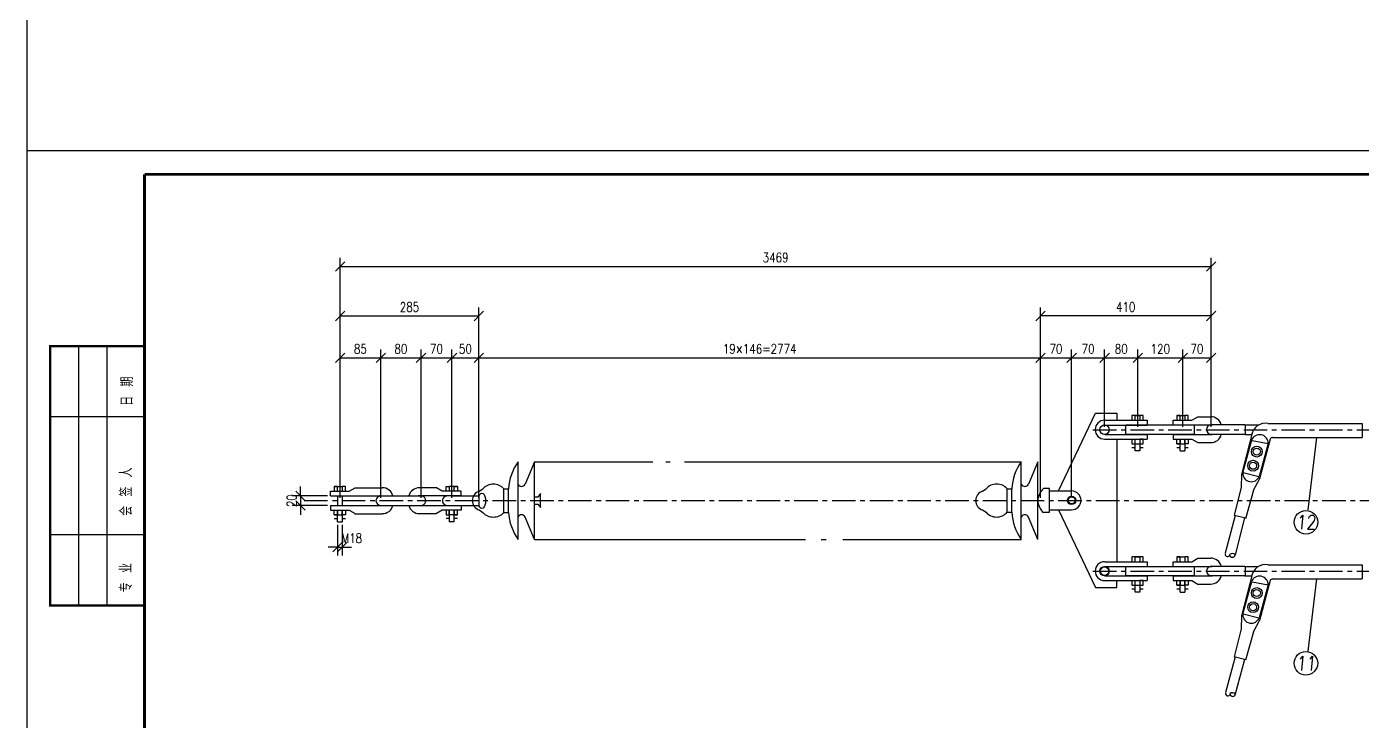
# Model space of a CAD drawing. Extents: x 2254 to 4895, y 1292 to 2309.
# Drawn here: x 2300.9 to 2584.2, y 1827.8 to 1975.1 of the extents above; entities that cross this region are included whole.
import ezdxf
from ezdxf.enums import TextEntityAlignment as Align

# ---------------------------------------------------------------- set-up
doc = ezdxf.new("R2010")
doc.units = 0
doc.header["$LTSCALE"] = 4
doc.header["$MEASUREMENT"] = 0
doc.linetypes.add('CENTER', pattern=[2, 1.25, -0.25, 0.25, -0.25])
doc.layers.get('0').update_dxf_attribs({"linetype": 'CONTINUOUS'})
doc.layers.get('Defpoints').update_dxf_attribs({"linetype": 'CONTINUOUS'})
for name, color, linetype in [('1', 7, 'CONTINUOUS'), ('5', 5, 'CENTER'), ('XX', 7, 'CONTINUOUS'), ('ZSSignLayer', 7, 'CONTINUOUS')]:
    doc.layers.add(name, color=color, linetype=linetype)
doc.styles.add('HZ', font='txt.shx', dxfattribs={"width": 0.8, "bigfont": 'hztxt.shx'})
doc.styles.add('TBFONT', font='TXT', dxfattribs={"width": 0.75, "bigfont": 'CHINA'})
doc.styles.add('标准', font='txt.shx', dxfattribs={"width": 0.8, "oblique": 5})
doc.dimstyles.new('D2N', dxfattribs={"dimscale": 10, "dimtxt": 0.2, "dimasz": 0, "dimexe": 0.18, "dimexo": 0.06, "dimgap": 0.09, "dimtad": 1, "dimdec": 4, "dimzin": 0, "dimdsep": 46, "dimtxsty": 'HZ', "dimtsz": 0.1, "dimcen": 0.09, "dimadec": 0, "dimazin": 0, "dimtfac": 0.9, "dimtdec": 4, "dimtix": 1, "dimtmove": 2, "dimatfit": 3, "dimfxl": 1, "dimtolj": 1, "dimtzin": 0, "dimarcsym": 0})

# ---------------------------------------------------------------- blocks, each defined once
blk = doc.blocks.new('DNRLP370', base_point=(181, 200))
for p, q in [((184, 237), (177, 237)), ((177, 237), (177, 234)), ((196, 204), (184, 237)), ((177, 174), (177, 226)), ((196, 196), (184, 163)), ((177, 163), (177, 166)), ((184, 163), (177, 163))]:
    blk.add_line(p, q)
blk = doc.blocks.new('*D41')
at = {"color": 0, "lineweight": -2, "transparency": 16777216}
for p, q in [((2358, 1876.58), (2360, 1874.58)), ((2359, 1875.58), (2359, 1877.58)), ((2364.72, 1875.58), (2357.2, 1875.58)), ((2364.72, 1873.58), (2357.2, 1873.58)), ((2360, 1872.58), (2358, 1874.58)), ((2359, 1875.58), (2359, 1873.58)), ((2359, 1873.58), (2359, 1871.58))]:
    blk.add_line(p, q, dxfattribs=at)
at = {"layer": 'Defpoints', "color": 0, "ltscale": 0.1, "transparency": 16777216}
for p in [(2359, 1873.58), (2365.32, 1875.58), (2365.32, 1873.58)]:
    blk.add_point(p, dxfattribs=at)
at = {"color": 0, "lineweight": 25, "ltscale": 0.1, "transparency": 16777216, "insert": (2357.1, 1874.58), "char_height": 2, "attachment_point": 5, "rotation": 90, "style": 'HZ'}
blk.add_mtext('\\A1;20', dxfattribs=at)
blk = doc.blocks.new('*D42')
at = {"color": 0, "lineweight": -2, "transparency": 16777216}
for p, q in [((2366.82, 1869.48), (2366.82, 1862.93)), ((2367.82, 1869.48), (2367.82, 1862.93)), ((2366.82, 1864.73), (2364.82, 1864.73)), ((2365.82, 1863.73), (2367.82, 1865.73)), ((2368.82, 1865.73), (2366.82, 1863.73)), ((2366.82, 1864.73), (2367.82, 1864.73)), ((2367.82, 1864.73), (2369.82, 1864.73))]:
    blk.add_line(p, q, dxfattribs=at)
at = {"layer": 'Defpoints', "color": 0, "ltscale": 0.1, "transparency": 16777216}
for p in [(2366.82, 1870.08), (2367.82, 1870.08), (2367.82, 1864.73)]:
    blk.add_point(p, dxfattribs=at)
at = {"color": 0, "lineweight": 25, "ltscale": 0.1, "transparency": 16777216, "insert": (2369.86, 1866.62), "char_height": 2, "attachment_point": 5, "style": 'HZ'}
blk.add_mtext('\\A1;M18', dxfattribs=at)
blk = doc.blocks.new('*D47')
at = {"color": 0, "lineweight": -2, "transparency": 16777216}
for p, q in [((2368.38, 1905.87), (2366.38, 1903.87)), ((2367.38, 1875.2), (2367.38, 1906.67)), ((2367.38, 1904.87), (2376, 1904.87)), ((2375, 1903.87), (2377, 1905.87)), ((2376, 1875.18), (2376, 1906.67))]:
    blk.add_line(p, q, dxfattribs=at)
at = {"layer": 'Defpoints', "color": 0, "ltscale": 0.1, "transparency": 16777216}
for p in [(2376, 1904.87), (2367.38, 1874.6), (2376, 1874.58)]:
    blk.add_point(p, dxfattribs=at)
at = {"color": 0, "lineweight": 25, "ltscale": 0.1, "transparency": 16777216, "insert": (2371.69, 1906.77), "char_height": 2, "attachment_point": 5, "style": 'HZ'}
blk.add_mtext('\\A1;85', dxfattribs=at)
blk = doc.blocks.new('*D48')
at = {"color": 0, "lineweight": -2, "transparency": 16777216}
for p, q in [((2377, 1905.87), (2375, 1903.87)), ((2376, 1875.18), (2376, 1906.67)), ((2376, 1904.87), (2384.55, 1904.87)), ((2383.55, 1903.87), (2385.55, 1905.87)), ((2384.55, 1875.18), (2384.55, 1906.67))]:
    blk.add_line(p, q, dxfattribs=at)
at = {"layer": 'Defpoints', "color": 0, "ltscale": 0.1, "transparency": 16777216}
for p in [(2384.55, 1904.87), (2376, 1874.58), (2384.55, 1874.58)]:
    blk.add_point(p, dxfattribs=at)
at = {"color": 0, "lineweight": 25, "ltscale": 0.1, "transparency": 16777216, "insert": (2380.27, 1906.77), "char_height": 2, "attachment_point": 5, "style": 'HZ'}
blk.add_mtext('\\A1;80', dxfattribs=at)
blk = doc.blocks.new('*D49')
at = {"color": 0, "lineweight": -2, "transparency": 16777216}
for p, q in [((2385.55, 1905.87), (2383.55, 1903.87)), ((2384.55, 1875.18), (2384.55, 1906.67)), ((2384.55, 1904.87), (2391.12, 1904.87)), ((2390.12, 1903.87), (2392.12, 1905.87)), ((2391.12, 1875.2), (2391.12, 1906.67))]:
    blk.add_line(p, q, dxfattribs=at)
at = {"layer": 'Defpoints', "color": 0, "ltscale": 0.1, "transparency": 16777216}
for p in [(2391.12, 1904.87), (2384.55, 1874.58), (2391.12, 1874.6)]:
    blk.add_point(p, dxfattribs=at)
at = {"color": 0, "lineweight": 25, "ltscale": 0.1, "transparency": 16777216, "insert": (2387.83, 1906.77), "char_height": 2, "attachment_point": 5, "style": 'HZ'}
blk.add_mtext('\\A1;70', dxfattribs=at)
blk = doc.blocks.new('*D50')
at = {"color": 0, "lineweight": -2, "transparency": 16777216}
for p, q in [((2392.12, 1905.87), (2390.12, 1903.87)), ((2391.12, 1875.2), (2391.12, 1906.67)), ((2391.12, 1904.87), (2396.83, 1904.87)), ((2395.83, 1903.87), (2397.83, 1905.87)), ((2396.83, 1875.2), (2396.83, 1906.67))]:
    blk.add_line(p, q, dxfattribs=at)
at = {"layer": 'Defpoints', "color": 0, "ltscale": 0.1, "transparency": 16777216}
for p in [(2396.83, 1904.87), (2391.12, 1874.6), (2396.83, 1874.6)]:
    blk.add_point(p, dxfattribs=at)
at = {"color": 0, "lineweight": 25, "ltscale": 0.1, "transparency": 16777216, "insert": (2393.97, 1906.77), "char_height": 2, "attachment_point": 5, "style": 'HZ'}
blk.add_mtext('\\A1;50', dxfattribs=at)
blk = doc.blocks.new('*D51')
at = {"color": 0, "lineweight": -2, "transparency": 16777216}
for p, q in [((2397.83, 1905.87), (2395.83, 1903.87)), ((2396.83, 1875.2), (2396.83, 1906.67)), ((2396.83, 1904.87), (2515.96, 1904.87)), ((2514.96, 1903.87), (2516.96, 1905.87)), ((2515.96, 1875.2), (2515.96, 1906.67))]:
    blk.add_line(p, q, dxfattribs=at)
at = {"layer": 'Defpoints', "color": 0, "ltscale": 0.1, "transparency": 16777216}
for p in [(2515.96, 1904.87), (2396.83, 1874.6), (2515.96, 1874.6)]:
    blk.add_point(p, dxfattribs=at)
at = {"color": 0, "lineweight": 25, "ltscale": 0.1, "transparency": 16777216, "insert": (2456.39, 1906.77), "char_height": 2, "attachment_point": 5, "style": 'HZ'}
blk.add_mtext('\\A1;19×146=2774', dxfattribs=at)
blk = doc.blocks.new('*D52')
at = {"color": 0, "lineweight": -2, "transparency": 16777216}
for p, q in [((2516.96, 1905.87), (2514.96, 1903.87)), ((2515.96, 1875.2), (2515.96, 1906.67)), ((2515.96, 1904.87), (2522.57, 1904.87)), ((2521.57, 1903.87), (2523.57, 1905.87)), ((2522.57, 1875.24), (2522.57, 1906.67))]:
    blk.add_line(p, q, dxfattribs=at)
at = {"layer": 'Defpoints', "color": 0, "ltscale": 0.1, "transparency": 16777216}
for p in [(2522.57, 1904.87), (2515.96, 1874.6), (2522.57, 1874.64)]:
    blk.add_point(p, dxfattribs=at)
at = {"color": 0, "lineweight": 25, "ltscale": 0.1, "transparency": 16777216, "insert": (2519.26, 1906.77), "char_height": 2, "attachment_point": 5, "style": 'HZ'}
blk.add_mtext('\\A1;70', dxfattribs=at)
blk = doc.blocks.new('*D53')
at = {"color": 0, "lineweight": -2, "transparency": 16777216}
for p, q in [((2523.57, 1905.87), (2521.57, 1903.87)), ((2522.57, 1875.24), (2522.57, 1906.67)), ((2522.57, 1904.87), (2529.57, 1904.87)), ((2528.57, 1903.87), (2530.57, 1905.87)), ((2529.57, 1890.24), (2529.57, 1906.67))]:
    blk.add_line(p, q, dxfattribs=at)
at = {"layer": 'Defpoints', "color": 0, "ltscale": 0.1, "transparency": 16777216}
for p in [(2529.57, 1904.87), (2529.57, 1889.64), (2522.57, 1874.64)]:
    blk.add_point(p, dxfattribs=at)
at = {"color": 0, "lineweight": 25, "ltscale": 0.1, "transparency": 16777216, "insert": (2526.07, 1906.77), "char_height": 2, "attachment_point": 5, "style": 'HZ'}
blk.add_mtext('\\A1;70', dxfattribs=at)
blk = doc.blocks.new('*D54')
at = {"color": 0, "lineweight": -2, "transparency": 16777216}
for p, q in [((2530.57, 1905.87), (2528.57, 1903.87)), ((2529.57, 1890.24), (2529.57, 1906.67)), ((2529.57, 1904.87), (2536.62, 1904.87)), ((2535.62, 1903.87), (2537.62, 1905.87)), ((2536.62, 1890.24), (2536.62, 1906.67))]:
    blk.add_line(p, q, dxfattribs=at)
at = {"layer": 'Defpoints', "color": 0, "ltscale": 0.1, "transparency": 16777216}
for p in [(2536.62, 1904.87), (2529.57, 1889.64), (2536.62, 1889.64)]:
    blk.add_point(p, dxfattribs=at)
at = {"color": 0, "lineweight": 25, "ltscale": 0.1, "transparency": 16777216, "insert": (2533.09, 1906.77), "char_height": 2, "attachment_point": 5, "style": 'HZ'}
blk.add_mtext('\\A1;80', dxfattribs=at)
blk = doc.blocks.new('*D55')
at = {"color": 0, "lineweight": -2, "transparency": 16777216}
for p, q in [((2537.62, 1905.87), (2535.62, 1903.87)), ((2536.62, 1890.24), (2536.62, 1906.67)), ((2536.62, 1904.87), (2546.16, 1904.87)), ((2545.16, 1903.87), (2547.16, 1905.87)), ((2546.16, 1890.24), (2546.16, 1906.67))]:
    blk.add_line(p, q, dxfattribs=at)
at = {"layer": 'Defpoints', "color": 0, "ltscale": 0.1, "transparency": 16777216}
for p in [(2546.16, 1904.87), (2536.62, 1889.64), (2546.16, 1889.64)]:
    blk.add_point(p, dxfattribs=at)
at = {"color": 0, "lineweight": 25, "ltscale": 0.1, "transparency": 16777216, "insert": (2541.39, 1906.77), "char_height": 2, "attachment_point": 5, "style": 'HZ'}
blk.add_mtext('\\A1;120', dxfattribs=at)
blk = doc.blocks.new('*D56')
at = {"color": 0, "lineweight": -2, "transparency": 16777216}
for p, q in [((2547.16, 1905.87), (2545.16, 1903.87)), ((2546.16, 1890.24), (2546.16, 1906.67)), ((2546.16, 1904.87), (2552.16, 1904.87)), ((2551.16, 1903.87), (2553.16, 1905.87)), ((2552.16, 1890.27), (2552.16, 1906.67))]:
    blk.add_line(p, q, dxfattribs=at)
at = {"layer": 'Defpoints', "color": 0, "ltscale": 0.1, "transparency": 16777216}
for p in [(2552.16, 1904.87), (2546.16, 1889.64), (2552.16, 1889.67)]:
    blk.add_point(p, dxfattribs=at)
at = {"color": 0, "lineweight": 25, "ltscale": 0.1, "transparency": 16777216, "insert": (2549.16, 1906.77), "char_height": 2, "attachment_point": 5, "style": 'HZ'}
blk.add_mtext('\\A1;70', dxfattribs=at)
blk = doc.blocks.new('*D57')
at = {"color": 0, "lineweight": -2, "transparency": 16777216}
for p, q in [((2367.38, 1875.2), (2367.38, 1915.56)), ((2396.83, 1875.2), (2396.83, 1915.56)), ((2368.38, 1914.76), (2366.38, 1912.76)), ((2367.38, 1913.76), (2396.83, 1913.76)), ((2395.83, 1912.76), (2397.83, 1914.76))]:
    blk.add_line(p, q, dxfattribs=at)
at = {"layer": 'Defpoints', "color": 0, "ltscale": 0.1, "transparency": 16777216}
for p in [(2396.83, 1913.76), (2367.38, 1874.6), (2396.83, 1874.6)]:
    blk.add_point(p, dxfattribs=at)
at = {"color": 0, "lineweight": 25, "ltscale": 0.1, "transparency": 16777216, "insert": (2382.1, 1915.66), "char_height": 2, "attachment_point": 5, "style": 'HZ'}
blk.add_mtext('\\A1;285', dxfattribs=at)
blk = doc.blocks.new('*D58')
at = {"color": 0, "lineweight": -2, "transparency": 16777216}
for p, q in [((2515.96, 1875.2), (2515.96, 1915.56)), ((2552.16, 1890.27), (2552.16, 1915.56)), ((2516.96, 1914.76), (2514.96, 1912.76)), ((2552.16, 1913.76), (2515.96, 1913.76)), ((2551.16, 1912.76), (2553.16, 1914.76))]:
    blk.add_line(p, q, dxfattribs=at)
at = {"layer": 'Defpoints', "color": 0, "ltscale": 0.1, "transparency": 16777216}
for p in [(2515.96, 1913.76), (2552.16, 1889.67), (2515.96, 1874.6)]:
    blk.add_point(p, dxfattribs=at)
at = {"color": 0, "lineweight": 25, "ltscale": 0.1, "transparency": 16777216, "insert": (2534.06, 1915.66), "char_height": 2, "attachment_point": 5, "style": 'HZ'}
blk.add_mtext('\\A1;410', dxfattribs=at)
blk = doc.blocks.new('*D59')
at = {"color": 0, "lineweight": -2, "transparency": 16777216}
for p, q in [((2368.38, 1925.27), (2366.38, 1923.27)), ((2367.38, 1875.2), (2367.38, 1926.07)), ((2367.38, 1924.27), (2552.16, 1924.27)), ((2551.16, 1923.27), (2553.16, 1925.27)), ((2552.16, 1890.27), (2552.16, 1926.07))]:
    blk.add_line(p, q, dxfattribs=at)
at = {"layer": 'Defpoints', "color": 0, "ltscale": 0.1, "transparency": 16777216}
for p in [(2552.16, 1924.27), (2552.16, 1889.67), (2367.38, 1874.6)]:
    blk.add_point(p, dxfattribs=at)
at = {"color": 0, "lineweight": 25, "ltscale": 0.1, "transparency": 16777216, "insert": (2459.77, 1926.17), "char_height": 2, "attachment_point": 5, "style": 'HZ'}
blk.add_mtext('\\A1;3469', dxfattribs=at)

msp = doc.modelspace()

# ---------------------------------------------------------------- linework, layer by layer
at = {"color": 7}
for p, q in [((2720.9, 1948.8), (2300.9, 1948.8)), ((2300.9, 1948.8), (2300.9, 1651.8)), ((2311.9, 1907.35454), (2311.9, 1852.35454)), ((2317.9, 1907.35454), (2317.9, 1852.35454)), ((2325.9, 1892.35454), (2305.9, 1892.35454)), ((2325.9, 1867.35454), (2305.9, 1867.35454))]:
    msp.add_line(p, q, dxfattribs=at)
at = {"color": 7, "lineweight": 25}
for p, q in [((2529.60259, 1891.63413), (2538.5747, 1891.63413)), ((2529.60259, 1890.62501), (2538.5747, 1890.62501)), ((2534.06674, 1888.64325), (2534.06674, 1890.64325)), ((2534.06674, 1890.64325), (2548.56674, 1890.64325)), ((2535.36674, 1892.64325), (2535.36674, 1891.64325)), ((2537.06674, 1892.64325), (2535.36674, 1892.64325)), ((2535.36674, 1891.64325), (2536.06674, 1891.64325)), ((2536.06674, 1891.64325), (2536.06674, 1892.64325)), ((2536.06674, 1892.64325), (2537.06674, 1892.64325)), ((2537.06674, 1892.64325), (2537.06674, 1891.64325)), ((2537.76674, 1892.64325), (2537.06674, 1892.64325)), ((2537.06674, 1891.64325), (2537.76674, 1891.64325)), ((2537.76674, 1891.64325), (2537.76674, 1892.64325)), ((2538.56674, 1891.64325), (2538.56674, 1890.64325)), ((2544.07839, 1891.64048), (2548.07839, 1891.64048)), ((2544.07839, 1890.64048), (2544.07839, 1891.64048)), ((2544.07839, 1890.64048), (2552.07839, 1890.64048)), ((2544.87839, 1892.64048), (2546.57839, 1892.64048)), ((2545.57839, 1892.64048), (2544.87839, 1892.64048)), ((2544.87839, 1892.64048), (2544.87839, 1891.64048)), ((2544.87839, 1891.64048), (2545.57839, 1891.64048)), ((2545.57839, 1891.64048), (2545.57839, 1892.64048)), ((2547.27839, 1892.64048), (2546.57839, 1892.64048)), ((2546.57839, 1892.64048), (2546.57839, 1891.64048)), ((2546.57839, 1891.64048), (2547.27839, 1891.64048)), ((2547.27839, 1891.64048), (2547.27839, 1892.64048)), ((2548.07839, 1891.64048), (2549.32839, 1892.39048)), ((2548.56674, 1890.64325), (2548.56674, 1888.64325)), ((2549.32839, 1892.39048), (2552.07839, 1892.39048)), ((2552.07431, 1890.6449), (2552.39272, 1890.6449)), ((2552.46028, 1890.6462), (2552.14402, 1890.6462)), ((2559.31674, 1890.64325), (2552.46666, 1890.64325)), ((2559.31674, 1890.64325), (2562.11674, 1890.64325)), ((2559.37282, 1890.6995), (2559.37282, 1888.64972)), ((2564.20828, 1890.98473), (2584.20828, 1890.98473)), ((2584.20828, 1890.98473), (2584.20828, 1887.98473)), ((2529.58163, 1888.62984), (2538.5747, 1888.62984)), ((2529.60259, 1887.64338), (2538.5747, 1887.64338)), ((2548.56674, 1888.64325), (2534.06674, 1888.64325)), ((2535.36674, 1887.64325), (2535.36674, 1886.64325)), ((2536.06674, 1885.14325), (2536.06674, 1887.64325)), ((2537.76674, 1887.64325), (2537.06674, 1887.64325)), ((2537.06674, 1887.64325), (2537.06674, 1885.14325)), ((2537.76674, 1886.64325), (2537.76674, 1887.64325)), ((2538.56674, 1888.64325), (2538.56674, 1887.64325)), ((2544.06674, 1888.64325), (2549.06674, 1888.64325)), ((2544.07839, 1888.64048), (2544.07839, 1887.64048)), ((2544.07839, 1888.64048), (2552.07839, 1888.64048)), ((2544.07839, 1887.64048), (2548.07839, 1887.64048)), ((2544.87839, 1886.64048), (2544.87839, 1887.64048)), ((2544.87839, 1887.64048), (2545.57839, 1887.64048)), ((2545.57839, 1885.14048), (2545.57839, 1887.64048)), ((2545.57839, 1887.64048), (2545.57839, 1886.64048)), ((2546.57839, 1887.64048), (2546.57839, 1885.14048)), ((2546.57839, 1886.64048), (2546.57839, 1887.64048)), ((2546.57839, 1887.64048), (2547.27839, 1887.64048)), ((2547.27839, 1887.64048), (2547.27839, 1886.64048)), ((2548.07839, 1887.64048), (2549.32839, 1886.89048)), ((2552.07431, 1888.64933), (2552.39272, 1888.64933)), ((2552.45414, 1888.6453), (2552.16454, 1888.6453)), ((2559.31674, 1888.64325), (2552.46666, 1888.64325)), ((2560.96651, 1889.16988), (2558.58728, 1880.16763)), ((2558.88447, 1880.48901), (2560.76724, 1887.45526)), ((2559.31674, 1888.64325), (2560.86674, 1888.64325)), ((2560.49208, 1887.21492), (2560.49564, 1887.2142)), ((2560.86687, 1887.34751), (2564.2373, 1886.70476)), ((2564.71757, 1887.61541), (2562.43672, 1879.19197)), ((2565.20019, 1887.98473), (2584.20828, 1887.98473)), ((2535.36674, 1886.64325), (2537.76674, 1886.64325)), ((2535.36674, 1885.89325), (2536.06674, 1885.89325)), ((2537.06674, 1885.14325), (2536.06674, 1885.14325)), ((2537.06674, 1885.89325), (2537.76674, 1885.89325)), ((2545.57839, 1886.64048), (2544.87839, 1886.64048)), ((2544.87839, 1886.64048), (2546.57839, 1886.64048)), ((2544.87839, 1885.89048), (2545.57839, 1885.89048)), ((2545.58403, 1885.14048), (2546.60214, 1885.14048)), ((2547.27839, 1886.64048), (2546.57839, 1886.64048)), ((2546.57839, 1885.89048), (2547.27839, 1885.89048)), ((2549.32839, 1886.89048), (2552.07839, 1886.89048)), ((2564.2373, 1886.70476), (2562.35282, 1879.74037)), ((2564.10712, 1886.49073), (2564.1078, 1886.49059)), ((2405.12544, 1866.37107), (2405.12444, 1882.83008)), ((2408.61574, 1882.8303), (2406.621, 1878.09197)), ((2408.61574, 1882.8303), (2433.71261, 1882.83182)), ((2408.61674, 1866.37128), (2408.61574, 1882.8303)), ((2436.49151, 1882.83199), (2437.41915, 1882.83204)), ((2440.43096, 1882.83223), (2511.89082, 1882.83656)), ((2511.89182, 1866.37754), (2511.89082, 1882.83656)), ((2515.38213, 1882.83677), (2513.38738, 1878.09845)), ((2515.38313, 1866.37776), (2515.38213, 1882.83677)), ((2562.94091, 1881.82292), (2562.94372, 1881.82227)), ((2558.62746, 1880.30632), (2558.50496, 1877.27817)), ((2558.93085, 1880.57074), (2562.28926, 1879.71622)), ((2562.45562, 1879.23156), (2561.05584, 1876.71051)), ((2562.3554, 1878.89165), (2562.35282, 1878.88212)), ((2365.32215, 1876.58129), (2369.32215, 1876.58129)), ((2365.32215, 1875.58129), (2365.32215, 1876.58129)), ((2366.12215, 1877.58129), (2367.82215, 1877.58129)), ((2366.82215, 1877.58129), (2366.12215, 1877.58129)), ((2366.12215, 1877.58129), (2366.12215, 1876.58129)), ((2366.12215, 1876.58129), (2366.82215, 1876.58129)), ((2366.82215, 1876.58129), (2366.82215, 1877.58129)), ((2368.52215, 1877.58129), (2367.82215, 1877.58129)), ((2367.82215, 1877.58129), (2367.82215, 1876.58129)), ((2367.82215, 1876.58129), (2368.52215, 1876.58129)), ((2368.52215, 1876.58129), (2368.52215, 1877.58129)), ((2369.32215, 1876.58129), (2370.57215, 1877.33129)), ((2370.51304, 1877.33056), (2376.31393, 1877.33056)), ((2396.89531, 1876.59511), (2397.64341, 1877.09391)), ((2402.13224, 1877.09418), (2403.12975, 1877.09424)), ((2402.13254, 1872.1066), (2402.13224, 1877.09418)), ((2403.13006, 1872.10666), (2403.12975, 1877.09424)), ((2409.86305, 1876.09714), (2409.36434, 1875.34897)), ((2409.86323, 1873.10459), (2409.86305, 1876.09714)), ((2503.66169, 1876.60159), (2504.4098, 1877.10039)), ((2508.89862, 1877.10066), (2509.89614, 1877.10072)), ((2508.89893, 1872.11308), (2508.89862, 1877.10066)), ((2509.89644, 1872.11314), (2509.89614, 1877.10072)), ((2558.50669, 1877.36399), (2557.02634, 1871.47376)), ((2561.12922, 1876.78374), (2559.44873, 1870.7461)), ((2365.32215, 1875.58129), (2375.49247, 1875.58129)), ((2365.32215, 1873.58129), (2376.58506, 1873.56588)), ((2365.32215, 1873.58129), (2365.32215, 1872.58129)), ((2366.82215, 1875.58129), (2366.82215, 1873.58129)), ((2367.82215, 1875.58129), (2367.82215, 1873.58129)), ((2375.48576, 1875.58136), (2375.86179, 1875.58136)), ((2375.85283, 1875.58038), (2376.60658, 1875.58036)), ((2376.11982, 1875.58045), (2384.55038, 1875.58045)), ((2376.12015, 1873.57488), (2384.67448, 1873.57488)), ((2384.69323, 1875.57655), (2383.93947, 1875.57653)), ((2409.36434, 1875.34897), (2408.6162, 1875.34892)), ((2408.61629, 1873.85265), (2409.36443, 1873.8527)), ((2409.36443, 1873.8527), (2409.86323, 1873.10459)), ((2365.32215, 1872.58129), (2369.32215, 1872.58129)), ((2366.12215, 1871.58129), (2366.12215, 1872.58129)), ((2366.12215, 1872.58129), (2366.82215, 1872.58129)), ((2366.82215, 1871.58129), (2366.12215, 1871.58129)), ((2366.12215, 1871.58129), (2367.82215, 1871.58129)), ((2366.12215, 1870.83129), (2366.82215, 1870.83129)), ((2366.82215, 1870.08129), (2366.82215, 1872.58129)), ((2366.82215, 1872.58129), (2366.82215, 1871.58129)), ((2366.82215, 1870.08129), (2367.82215, 1870.08129)), ((2367.82215, 1872.58129), (2367.82215, 1870.08129)), ((2367.82215, 1871.58129), (2367.82215, 1872.58129)), ((2367.82215, 1872.58129), (2368.52215, 1872.58129)), ((2368.52215, 1871.58129), (2367.82215, 1871.58129)), ((2367.82215, 1870.83129), (2368.52215, 1870.83129)), ((2368.52215, 1872.58129), (2368.52215, 1871.58129)), ((2369.32215, 1872.58129), (2370.57215, 1871.83129)), ((2370.51304, 1871.80863), (2376.31393, 1871.80863)), ((2396.89555, 1872.60504), (2397.64372, 1872.10633)), ((2402.13254, 1872.1066), (2403.13006, 1872.10666)), ((2408.61674, 1866.37128), (2406.62142, 1871.10936)), ((2503.66193, 1872.61152), (2504.4101, 1872.11281)), ((2508.89893, 1872.11308), (2509.89644, 1872.11314)), ((2515.38313, 1866.37776), (2513.38781, 1871.11584)), ((2557.28342, 1871.45137), (2555.17504, 1863.41362)), ((2559.53845, 1870.85245), (2557.03669, 1871.46069)), ((2559.24169, 1870.90843), (2557.23338, 1863.08711)), ((2408.61674, 1866.37128), (2466.14482, 1866.37477)), ((2469.40962, 1866.37497), (2470.50994, 1866.37503)), ((2469.61844, 1866.37498), (2470.31317, 1866.37502)), ((2474.0197, 1866.37525), (2511.89182, 1866.37754)), ((2529.60259, 1861.63413), (2538.5747, 1861.63413)), ((2535.36674, 1862.64325), (2535.36674, 1861.64325)), ((2537.06674, 1862.64325), (2535.36674, 1862.64325)), ((2535.36674, 1861.64325), (2536.06674, 1861.64325)), ((2536.06674, 1861.64325), (2536.06674, 1862.64325)), ((2536.06674, 1862.64325), (2537.06674, 1862.64325)), ((2537.06674, 1862.64325), (2537.06674, 1861.64325)), ((2537.76674, 1862.64325), (2537.06674, 1862.64325)), ((2537.06674, 1861.64325), (2537.76674, 1861.64325)), ((2537.76674, 1861.64325), (2537.76674, 1862.64325)), ((2538.56674, 1861.64325), (2538.56674, 1860.64325)), ((2544.07839, 1861.64048), (2548.07839, 1861.64048)), ((2544.07839, 1860.64048), (2544.07839, 1861.64048)), ((2544.87839, 1862.64048), (2546.57839, 1862.64048)), ((2545.57839, 1862.64048), (2544.87839, 1862.64048)), ((2544.87839, 1862.64048), (2544.87839, 1861.64048)), ((2544.87839, 1861.64048), (2545.57839, 1861.64048)), ((2545.57839, 1861.64048), (2545.57839, 1862.64048)), ((2547.27839, 1862.64048), (2546.57839, 1862.64048)), ((2546.57839, 1862.64048), (2546.57839, 1861.64048)), ((2546.57839, 1861.64048), (2547.27839, 1861.64048)), ((2547.27839, 1861.64048), (2547.27839, 1862.64048)), ((2548.07839, 1861.64048), (2549.32839, 1862.39048)), ((2549.32839, 1862.39048), (2552.07839, 1862.39048)), ((2529.60259, 1860.62501), (2538.5747, 1860.62501)), ((2534.06674, 1858.64325), (2534.06674, 1860.64325)), ((2534.06674, 1860.64325), (2548.56674, 1860.64325)), ((2544.07839, 1860.64048), (2552.07839, 1860.64048)), ((2548.56674, 1860.64325), (2548.56674, 1858.64325)), ((2552.07431, 1860.6449), (2552.39272, 1860.6449)), ((2552.46028, 1860.6462), (2552.14402, 1860.6462)), ((2559.31674, 1860.64325), (2552.46666, 1860.64325)), ((2560.96651, 1859.16988), (2558.58728, 1850.16763)), ((2559.31674, 1860.64325), (2562.11674, 1860.64325)), ((2559.37282, 1860.6995), (2559.37282, 1858.64972)), ((2564.20828, 1860.98473), (2584.20828, 1860.98473)), ((2584.20828, 1860.98473), (2584.20828, 1857.98473)), ((2529.58163, 1858.62984), (2538.5747, 1858.62984)), ((2529.60259, 1857.64338), (2538.5747, 1857.64338)), ((2548.56674, 1858.64325), (2534.06674, 1858.64325)), ((2535.36674, 1857.64325), (2535.36674, 1856.64325)), ((2535.36674, 1856.64325), (2537.76674, 1856.64325)), ((2535.36674, 1855.89325), (2536.06674, 1855.89325)), ((2536.06674, 1855.14325), (2536.06674, 1857.64325)), ((2537.76674, 1857.64325), (2537.06674, 1857.64325)), ((2537.06674, 1857.64325), (2537.06674, 1855.14325)), ((2537.06674, 1855.89325), (2537.76674, 1855.89325)), ((2537.76674, 1856.64325), (2537.76674, 1857.64325)), ((2538.56674, 1858.64325), (2538.56674, 1857.64325)), ((2544.06674, 1858.64325), (2549.06674, 1858.64325)), ((2544.07839, 1858.64048), (2544.07839, 1857.64048)), ((2544.07839, 1858.64048), (2552.07839, 1858.64048)), ((2544.07839, 1857.64048), (2548.07839, 1857.64048)), ((2544.87839, 1856.64048), (2544.87839, 1857.64048)), ((2544.87839, 1857.64048), (2545.57839, 1857.64048)), ((2545.57839, 1856.64048), (2544.87839, 1856.64048)), ((2544.87839, 1856.64048), (2546.57839, 1856.64048)), ((2544.87839, 1855.89048), (2545.57839, 1855.89048)), ((2545.57839, 1855.14048), (2545.57839, 1857.64048)), ((2545.57839, 1857.64048), (2545.57839, 1856.64048)), ((2546.57839, 1857.64048), (2546.57839, 1855.14048)), ((2546.57839, 1856.64048), (2546.57839, 1857.64048)), ((2546.57839, 1857.64048), (2547.27839, 1857.64048)), ((2547.27839, 1856.64048), (2546.57839, 1856.64048)), ((2546.57839, 1855.89048), (2547.27839, 1855.89048)), ((2547.27839, 1857.64048), (2547.27839, 1856.64048)), ((2548.07839, 1857.64048), (2549.32839, 1856.89048)), ((2549.32839, 1856.89048), (2552.07839, 1856.89048)), ((2552.07431, 1858.64933), (2552.39272, 1858.64933)), ((2552.45414, 1858.6453), (2552.16454, 1858.6453)), ((2559.31674, 1858.64325), (2552.46666, 1858.64325)), ((2558.88447, 1850.48901), (2560.76724, 1857.45526)), ((2559.31674, 1858.64325), (2560.86674, 1858.64325)), ((2560.49208, 1857.21492), (2560.49564, 1857.2142)), ((2560.86687, 1857.34751), (2564.2373, 1856.70476)), ((2564.2373, 1856.70476), (2562.35282, 1849.74037)), ((2564.71757, 1857.61541), (2562.43672, 1849.19197)), ((2564.10712, 1856.49073), (2564.1078, 1856.49059)), ((2565.20019, 1857.98473), (2584.20828, 1857.98473)), ((2537.06674, 1855.14325), (2536.06674, 1855.14325)), ((2545.58403, 1855.14048), (2546.60214, 1855.14048)), ((2558.62746, 1850.30632), (2558.50496, 1847.27817)), ((2558.93085, 1850.57074), (2562.28926, 1849.71622)), ((2562.94091, 1851.82292), (2562.94372, 1851.82227)), ((2558.50669, 1847.36399), (2557.02634, 1841.47376)), ((2562.45562, 1849.23156), (2561.05584, 1846.71051)), ((2562.3554, 1848.89165), (2562.35282, 1848.88212)), ((2561.12922, 1846.78374), (2559.44873, 1840.7461)), ((2557.28342, 1841.45137), (2555.23534, 1833.88743)), ((2559.53845, 1840.85245), (2557.03669, 1841.46069)), ((2559.24169, 1840.90843), (2557.29368, 1833.56092))]:
    msp.add_line(p, q, dxfattribs=at)
at = {"color": 0, "lineweight": 25}
for p, q in [((2387.8627, 1877.32673), (2384.23213, 1877.32673)), ((2389.05359, 1876.57746), (2387.80359, 1877.32746)), ((2393.05359, 1876.57746), (2389.05359, 1876.57746)), ((2389.85359, 1876.57746), (2389.85359, 1877.57746)), ((2389.85359, 1877.57746), (2390.55359, 1877.57746)), ((2390.55359, 1876.57746), (2389.85359, 1876.57746)), ((2392.25359, 1877.57746), (2390.55359, 1877.57746)), ((2390.55359, 1877.57746), (2390.55359, 1876.57746)), ((2391.55359, 1876.57746), (2391.55359, 1877.57746)), ((2391.55359, 1877.57746), (2392.25359, 1877.57746)), ((2392.25359, 1876.57746), (2391.55359, 1876.57746)), ((2392.25359, 1877.57746), (2392.25359, 1876.57746)), ((2393.05359, 1875.57746), (2393.05359, 1876.57746)), ((2517.89508, 1877.14326), (2516.58908, 1877.14326)), ((2517.89274, 1872.64529), (2517.89274, 1876.64529)), ((2517.89508, 1872.14326), (2517.89508, 1877.14326)), ((2517.89508, 1872.14326), (2517.89508, 1877.14326)), ((2517.89508, 1876.64326), (2522.56674, 1876.64326)), ((2517.89508, 1872.64326), (2517.89508, 1876.64326)), ((2384.57896, 1873.57403), (2396.82719, 1873.57403)), ((2385.0603, 1875.57752), (2384.68427, 1875.57752)), ((2393.05359, 1875.57746), (2385.05359, 1875.57746)), ((2391.03171, 1875.57403), (2396.82719, 1875.57403)), ((2393.05359, 1873.57746), (2393.05359, 1872.57746)), ((2387.8627, 1871.80479), (2384.23213, 1871.80479)), ((2389.05359, 1872.57746), (2387.80359, 1871.82746)), ((2393.05359, 1872.57746), (2389.05359, 1872.57746)), ((2389.85359, 1872.57746), (2389.85359, 1871.57746)), ((2390.55359, 1872.57746), (2389.85359, 1872.57746)), ((2389.85359, 1871.57746), (2390.55359, 1871.57746)), ((2390.55359, 1870.82746), (2389.85359, 1870.82746)), ((2390.55359, 1871.57746), (2390.55359, 1872.57746)), ((2390.55359, 1872.57746), (2390.55359, 1870.07746)), ((2392.25359, 1871.57746), (2390.55359, 1871.57746)), ((2391.55359, 1870.07746), (2390.55359, 1870.07746)), ((2391.55359, 1872.57746), (2391.55359, 1871.57746)), ((2392.25359, 1872.57746), (2391.55359, 1872.57746)), ((2391.55359, 1870.07746), (2391.55359, 1872.57746)), ((2391.55359, 1871.57746), (2392.25359, 1871.57746)), ((2392.25359, 1870.82746), (2391.55359, 1870.82746)), ((2392.25359, 1871.57746), (2392.25359, 1872.57746)), ((2517.89508, 1872.06075), (2516.58908, 1872.06075)), ((2517.89508, 1872.64326), (2522.56674, 1872.64326))]:
    msp.add_line(p, q, dxfattribs=at)
at = {"color": 7, "const_width": 0.6}
for points in [[(2325.9, 1943.8), (2325.9, 1656.8)], [(2715.9, 1943.8), (2325.9, 1943.8)]]:
    msp.add_lwpolyline(points, dxfattribs=at)
at = {"color": 7}
msp.add_lwpolyline([(2325.9, 1852.35454, 0.5, 0.5, 0), (2305.9, 1852.35454, 0.5, 0.5, 0), (2305.9, 1907.35454, 0.5, 0.5, 0), (2325.9, 1907.35454, 0.5, 0.5, 0)], format="xyseb", dxfattribs=at)
at = {"color": 0, "lineweight": 25}
msp.add_lwpolyline([(2396.82719, 1875.57403), (2396.82719, 1873.57342)], dxfattribs=at)
at = {"color": 7, "lineweight": 25}
for centre, radius in [((2529.56674, 1889.64325), 1), ((2529.56674, 1889.64325), 1), ((2561.85808, 1884.99013), 1.15), ((2561.85808, 1884.99013), 0.75), ((2561.06614, 1881.99), 1.15), ((2561.06614, 1881.99), 0.75), ((2529.56674, 1859.64325), 1), ((2529.56674, 1859.64325), 0.9), ((2561.85808, 1854.99013), 1.15), ((2561.06614, 1851.99), 1.15), ((2561.85808, 1854.99013), 0.75), ((2561.06614, 1851.99), 0.75)]:
    msp.add_circle(centre, radius, dxfattribs=at)
at = {"color": 0, "lineweight": 25}
for centre, radius in [((2522.56674, 1874.64326), 0.9), ((2522.56674, 1874.64325), 0.75)]:
    msp.add_circle(centre, radius, dxfattribs=at)
at = {"color": 7, "lineweight": 25}
for centre, radius, start, end in [((2529.56674, 1889.64325), 2, 90, 270), ((2552.15982, 1889.67239), 0.98512, 91.1578246, 268.8421754), ((2552.07839, 1890.06905), 2.32143, 14.2500327, 90), ((2563.72501, 1888.02115), 3.00272, 80.7381517, 171.1188531), ((2552.07839, 1889.2119), 2.32143, 270, 345.7499673), ((2562.43333, 1886.7362), 1.84014, 359.4259434, 157.8125453), ((2565.20019, 1887.48473), 0.5, 90, 164.8490859), ((2413.95996, 1876.54271), 10.84424, 144.5642639, 177.0846733), ((2520.72635, 1876.54918), 10.84424, 144.5642639, 177.0846733), ((2560.67959, 1880.39063), 1.79514, 180.2396367, 338.7625319), ((2376.33649, 1875.00985), 2.32143, 14.2500327, 90), ((2384.20957, 1875.00602), 2.32143, 90, 165.7499673), ((2397.51232, 1874.60011), 2.08823, 107.1859275, 252.8210258), ((2397.51232, 1874.60011), 2.08823, 107.1859275, 252.8210258), ((2399.88795, 1875.06784), 3.02372, 42.0784987, 137.9284546), ((2405.87284, 1878.40693), 0.81175, 202.8371308, 337.1698224), ((2504.27871, 1874.60659), 2.08823, 107.1859275, 252.8210258), ((2506.65433, 1875.07432), 3.02372, 42.0784987, 137.9284546), ((2512.63923, 1878.41341), 0.81175, 202.8371308, 337.1698224), ((2375.99911, 1874.58087), 1.00684, 83.1141447, 276.8858553), ((2376.33649, 1874.15271), 2.32143, 270, 345.7499673), ((2384.20957, 1874.14888), 2.32143, 194.2500327, 270), ((2399.888, 1874.13267), 3.02372, 222.0784987, 317.9284546), ((2413.9602, 1872.65952), 10.84424, 182.9222799, 215.4426894), ((2405.8733, 1870.79431), 0.81175, 22.8371308, 157.1698224), ((2506.65439, 1874.13915), 3.02372, 222.0784987, 317.9284546), ((2520.72658, 1872.666), 10.84424, 182.9222799, 215.4426894), ((2512.63969, 1870.80079), 0.81175, 22.8371308, 157.1698224), ((2529.56674, 1859.64325), 2, 90, 270), ((2552.07839, 1860.06905), 2.32143, 14.2500327, 90), ((2555.67063, 1863.25451), 0.54695, 169.1408304, 342.1132984), ((2556.6652, 1862.48713), 0.8724, 43.5571769, 131.3044499), ((2556.69339, 1863.20849), 0.61588, 191.255462, 348.744538), ((2552.15982, 1859.67239), 0.98512, 91.1578246, 268.8421754), ((2563.72501, 1858.02115), 3.00272, 80.7381517, 171.1188531), ((2552.07839, 1859.2119), 2.32143, 270, 345.7499673), ((2562.43333, 1856.7362), 1.84014, 359.4259434, 157.8125453), ((2565.20019, 1857.48473), 0.5, 90, 164.8490859), ((2560.67959, 1850.39063), 1.79514, 180.2396367, 338.7625319), ((2555.73094, 1833.72831), 0.54695, 169.1408304, 342.1132984), ((2556.7255, 1832.96094), 0.8724, 43.5571769, 131.3044499), ((2556.75369, 1833.6823), 0.61588, 191.255462, 348.744538)]:
    msp.add_arc(centre, radius, start, end, dxfattribs=at)
at = {"color": 0, "lineweight": 25}
for centre, radius, start, end in [((2519.16664, 1874.35299), 3.79861, 132.7307561, 176.2718436), ((2522.56674, 1874.64326), 2, 270, 90), ((2384.55038, 1874.57704), 1.00341, 264.9909359, 95.0090641), ((2390.08657, 1874.57704), 1.00684, 83.1141447, 276.8858553), ((2519.16817, 1874.85215), 3.80048, 183.80447, 227.2638306)]:
    msp.add_arc(centre, radius, start, end, dxfattribs=at)
at = {"color": 0, "lineweight": 25, "extrusion": (0, 0, -1)}
msp.add_ellipse((2397.45659, 1874.56063), major_axis=(0, 1.63183), ratio=0.489904173, start_param=5.376760045, end_param=10.346315934, dxfattribs=at)
at = {"layer": '1', "color": 7, "linetype": 'Continuous', "lineweight": 25}
for p, q in [((2574.49762, 1887.98473), (2572.6493, 1872.67007)), ((2574.49762, 1857.98473), (2572.6493, 1842.67007))]:
    msp.add_line(p, q, dxfattribs=at)
at = {"layer": '5', "color": 7, "linetype": 'CENTER', "lineweight": 25}
for p, q in [((2527.06674, 1889.64325), (2610.64791, 1889.64325)), ((2527.06674, 1859.64325), (2609.81674, 1859.64325))]:
    msp.add_line(p, q, dxfattribs=at)
at = {"layer": '5', "color": 0, "linetype": 'CENTER', "lineweight": 25}
msp.add_line((2359.7352, 1874.59999), (2611.0482, 1874.59999), dxfattribs=at)
at = {"layer": 'Defpoints', "color": 0, "linetype": 'Continuous', "lineweight": 25}
for p in [(2516.68793, 1874.60692), (2516.68793, 1874.60692), (2522.56674, 1874.64325), (2522.56674, 1874.64325)]:
    msp.add_point(p, dxfattribs=at)
at = {"layer": 'XX', "color": 7, "linetype": 'Continuous', "lineweight": 25}
for centre in [(2572.28509, 1870.00494), (2572.26628, 1840.08349)]:
    msp.add_circle(centre, 2.5, dxfattribs=at)
at = {"layer": 'ZSSignLayer', "ltscale": 0.1}
msp.add_line((2300.9, 2011.6), (2300.9, 1948.8), dxfattribs=at)

# ---------------------------------------------------------------- block references
at = {"color": 0, "lineweight": 25, "xscale": 0.6499999999941792, "yscale": 0.5, "zscale": 0.65, "rotation": 180}
msp.add_blockref('DNRLP370', (2529.56674, 1874.64325), dxfattribs=at)

# ---------------------------------------------------------------- texts
at = {"color": 7, "style": 'TBFONT', "width": 0.85}
for s, p in [('日 期', (2323.49086, 1894.71281)), ('会 签 人', (2323.26746, 1871.38283)), ('专 业', (2323.26746, 1855.19695))]:
    msp.add_text(s, height=2.6, rotation=90, dxfattribs=at).set_placement(p)
at = {"layer": '1', "color": 7, "linetype": 'Continuous', "lineweight": 25, "style": '标准', "oblique": 5, "width": 0.8}
for s, p in [('12', (2572.28509, 1868.50494)), ('11', (2572.26628, 1838.58349))]:
    msp.add_text(s, height=3, dxfattribs=at).set_placement(p, align=Align.CENTER)

# ---------------------------------------------------------------- dimensions: what is measured, and where the dimension line sits
at = {"color": 7, "lineweight": 25}
for base, p1, p2, text, picture, middle in [((2552.15982, 1924.27415), (2367.37766, 1874.59999), (2552.15982, 1889.67239), '3469', '*D59', (2459.76874, 1926.17415)), ((2375.99911, 1904.87278), (2367.37766, 1874.59999), (2375.99911, 1874.58087), '85', '*D47', (2371.68839, 1906.77278)), ((2384.55038, 1904.87278), (2375.99911, 1874.58087), (2384.55038, 1874.57704), '80', '*D48', (2380.27474, 1906.77278)), ((2536.61617, 1904.87278), (2529.56674, 1889.64325), (2536.61617, 1889.64325), '80', '*D54', (2533.09146, 1906.77278)), ((2546.16064, 1904.87278), (2536.61617, 1889.64325), (2546.16064, 1889.64325), '120', '*D55', (2541.3884, 1906.77278)), ((2552.15982, 1904.87278), (2546.16064, 1889.64325), (2552.15982, 1889.67239), '70', '*D56', (2549.16023, 1906.77278))]:
    dim = msp.add_linear_dim(base=base, p1=p1, p2=p2, text=text, dimstyle='D2N', override={"dimfxl": 1.25}, dxfattribs=at)
    dim.commit()
    dim.dimension.update_dxf_attribs({"geometry": picture, "text_midpoint": middle})
at = {"color": 0, "lineweight": 25}
for base, p1, p2, text, picture, middle in [((2396.82719, 1913.76235), (2367.37766, 1874.59999), (2396.82719, 1874.59999), '285', '*D57', (2382.10243, 1915.66235)), ((2515.95902, 1913.76235), (2552.15982, 1889.67239), (2515.95902, 1874.59999), '410', '*D58', (2534.05942, 1915.66235)), ((2391.11946, 1904.87278), (2384.55038, 1874.57704), (2391.11946, 1874.59999), '70', '*D49', (2387.83492, 1906.77278)), ((2396.82719, 1904.87278), (2391.11946, 1874.59999), (2396.82719, 1874.59999), '50', '*D50', (2393.97332, 1906.77278)), ((2515.95902, 1904.87278), (2396.82719, 1874.59999), (2515.95902, 1874.59999), '19×146=2774', '*D51', (2456.39311, 1906.77278)), ((2522.56674, 1904.87278), (2515.95902, 1874.59999), (2522.56674, 1874.64326), '70', '*D52', (2519.26288, 1906.77278)), ((2529.56674, 1904.87278), (2522.56674, 1874.64326), (2529.56674, 1889.64325), '70', '*D53', (2526.06674, 1906.77278))]:
    dim = msp.add_linear_dim(base=base, p1=p1, p2=p2, text=text, dimstyle='D2N', override={"dimfxl": 1.25}, dxfattribs=at)
    dim.commit()
    dim.dimension.update_dxf_attribs({"geometry": picture, "text_midpoint": middle})
at = {"color": 7, "lineweight": 25}
dim = msp.add_linear_dim(base=(2359.00175, 1873.58129), p1=(2365.32215, 1875.58129), p2=(2365.31941, 1873.58129), angle=90, text='20', dimstyle='D2N', override={"dimfxl": 1.25}, dxfattribs=at)
dim.commit()
dim.dimension.update_dxf_attribs({"geometry": '*D41', "text_midpoint": (2357.10175, 1874.58129)})
dim = msp.add_linear_dim(base=(2367.82215, 1864.7292), p1=(2366.82215, 1870.08129), p2=(2367.82215, 1870.08129), text='M18', dimstyle='D2N', override={"dimfxl": 1.25}, dxfattribs=at)
dim.commit()
dim.dimension.update_dxf_attribs({"geometry": '*D42', "text_midpoint": (2369.86492, 1866.62138), "dimtype": 160})

doc.saveas('drawing.dxf')
